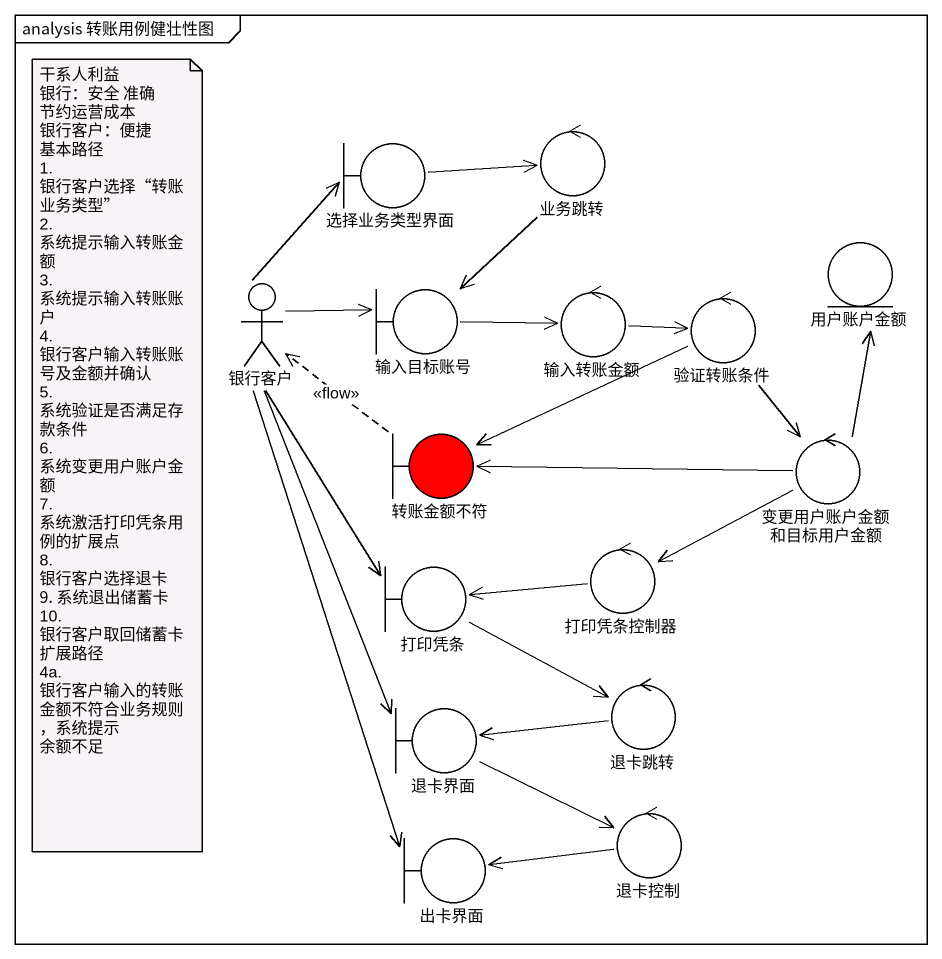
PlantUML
@startuml
mainframe analysis 转账用例健壮性图
control 业务跳转
boundary 选择业务类型界面
entity 用户账户金额
actor 银行客户
boundary 输入目标账号
control 输入转账金额
control 验证转账条件
boundary 转账金额不符 #FF0000
control 变更用户账户金额和目标用户金额
boundary 打印凭条
control 打印凭条控制器
boundary 退卡界面
control 退卡跳转
boundary 出卡界面
control 退卡控制
业务跳转 --> 输入目标账号
选择业务类型界面 -right-> 业务跳转
银行客户 -up-> 选择业务类型界面
银行客户 -right-> 输入目标账号
银行客户 --> 打印凭条
银行客户 --> 退卡界面
银行客户 --> 出卡界面
输入目标账号 -right-> 输入转账金额
输入转账金额 -right-> 验证转账条件
验证转账条件 -left-> 转账金额不符
验证转账条件 --> 变更用户账户金额和目标用户金额
转账金额不符 .up.> 银行客户 : <<flow>>
变更用户账户金额和目标用户金额 -up-> 用户账户金额
变更用户账户金额和目标用户金额 -left-> 转账金额不符
变更用户账户金额和目标用户金额 -left-> 打印凭条控制器
打印凭条 -right-> 退卡跳转
打印凭条控制器 -left-> 打印凭条
退卡界面 -right-> 退卡控制
退卡跳转 -left-> 退卡界面
退卡控制 -left-> 出卡界面
note as N1
  干系人利益
  银行：安全 准确 节约运营成本
  银行客户：便捷
  基本路径
  1. 银行客户选择“转账业务类型”
  2. 系统提示输入转账金额
  3. 系统提示输入转账账户
  4. 银行客户输入转账账号及金额并确认
  5. 系统验证是否满足存款条件
  6. 系统变更用户账户金额
  7. 系统激活打印凭条用例的扩展点
  8. 银行客户选择退卡
  9. 系统退出储蓄卡
  10. 银行客户取回储蓄卡
  扩展路径
  4a. 银行客户输入的转账金额不符合业务规则，系统提示 余额不足
end note
@enduml
